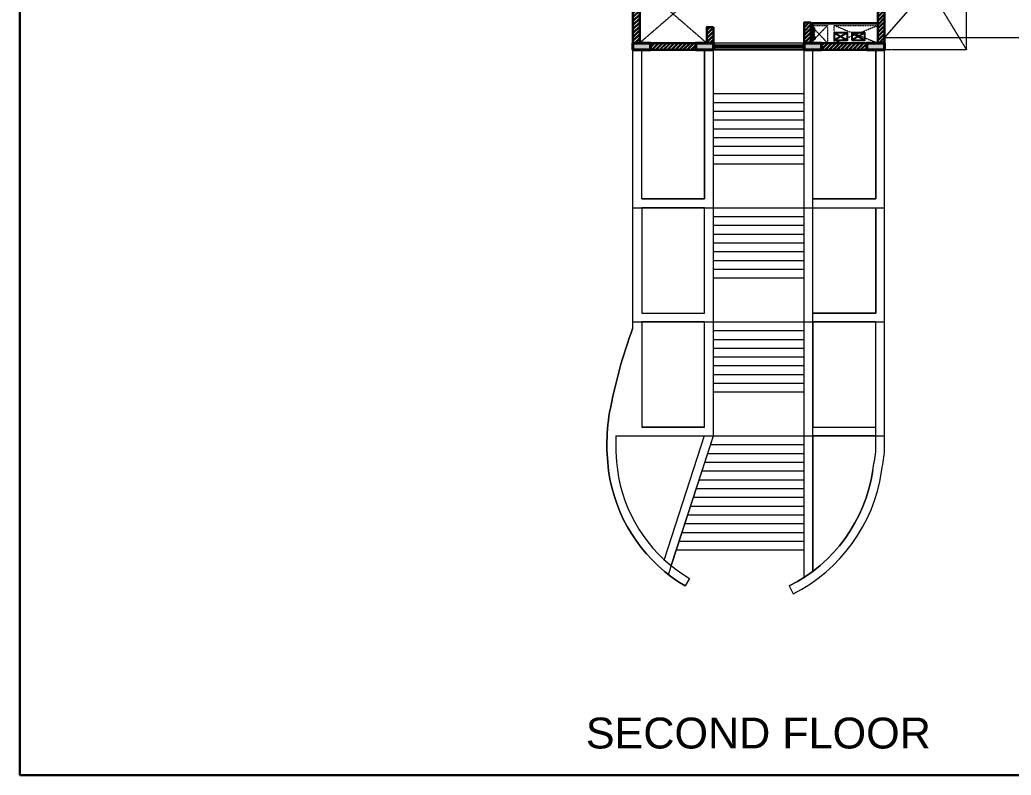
# Model space of a CAD drawing. Header units: millimetres. Extents: x 149548 to 2069915, y -1587483 to -1219800.
# Drawn here: x 1712476 to 1746368, y -1411025 to -1385203 of the extents above; entities that cross this region are included whole.
import ezdxf

# ---------------------------------------------------------------- set-up
doc = ezdxf.new("R2010")
doc.units = ezdxf.units.MM
doc.header["$MEASUREMENT"] = 0
for name, pattern in [('ACAD_ISO02W100', [15, 12, -3]), ('DASHED', [0.75, 0.5, -0.25]), ('HIDDEN', [0.375, 0.25, -0.125])]:
    doc.linetypes.add(name, pattern=pattern)
for name, color, linetype, lineweight in [('BRICK WALL_MOFA', 8, 'Continuous', 30), ('CONCRETE_MOFA', 230, 'Continuous', 40), ('DIMENSION_MOFA', 62, 'HIDDEN', 15), ('DOOR FRAME_MOFA', 42, 'Continuous', 15), ('ELEV_09_MOFA', 37, 'Continuous', 9), ('ELEV_15_MOFA', 31, 'Continuous', 15), ('ELEV_GRADE 2_MOFA', 37, 'Continuous', 9), ('NEW BLOCK WORK', 126, 'Continuous', 30), ('OVERHEAD LINES_MOFA', 252, 'ACAD_ISO02W100', 9), ('STAIRS_MOFA', 1, 'Continuous', 13), ('TE - PL-S- Clamp', 7, 'Continuous', 0), ('TE-PL-DWS PIPE-DOWNTAKE', 3, 'Continuous', 5), ('TEXT_MOFA', 222, 'Continuous', 18)]:
    doc.layers.add(name, color=color, linetype=linetype, lineweight=lineweight)
doc.layers.add('HATCH SOLID_MOFA', color=7, linetype='Continuous', lineweight=5, true_color=0x9c9c9c)
doc.layers.add('HATCH_LIGHT_MOFA', color=7, linetype='Continuous', lineweight=5, true_color=0x5b5b5b)
for name, color, linetype in [('M-HVAC-EXHAUST', 32, 'Continuous'), ('M-HVAC-TFA', 4, 'Continuous'), ('TE-PL-BRACKET', 7, 'Continuous'), ('TE-PL-H.W.R-DOWNTAKE', 32, 'Continuous'), ('TE-PL-H.W.S-DOWNTAKE', 1, 'Continuous'), ('TE-PL-VENT', 242, 'Continuous')]:
    doc.layers.add(name, color=color, linetype=linetype)
doc.layers.add('WINDOW FRAME_MOFA', color=19, linetype='Continuous', lineweight=15, transparency=0.4)
doc.styles.add('1-100', font='arial.ttf', dxfattribs={"height": 400})
pattern_1 = [(45, (809291.075, -352668.9), (-67.351921, 67.351921), []), (45, (809335.98, -352668.9), (-67.351921, 67.351921), [])]
pattern_2 = [(45, (-1385423.97944, 1641324.29744), (-0.095612395293, 0.095612395293), [])]
pattern_3 = [(135, (1720696.25507, 1641324.29744), (0.095612395293, 0.095612395293), [])]

# ---------------------------------------------------------------- blocks, each defined once
blk = doc.blocks.new('zw$E70C-flat-2')
at = {"layer": 'HATCH_LIGHT_MOFA', "transparency": 33554687}
h = blk.add_hatch(color=256, dxfattribs=at)
h.dxf.hatch_style = 1
h.paths.add_polyline_path([(6700, -30530), (6700, -30760), (7300, -30760), (7300, -30530)])
h = blk.add_hatch(color=256, dxfattribs=at)
h.dxf.hatch_style = 1
h.paths.add_polyline_path([(8850, -30530), (8850, -30760), (9450, -30760), (9450, -30530)])
h = blk.add_hatch(color=256, dxfattribs=at)
h.dxf.hatch_style = 1
h.paths.add_polyline_path([(12550, -30530), (12550, -30760), (13150, -30760), (13150, -30530)])
h = blk.add_hatch(color=256, dxfattribs=at)
h.dxf.hatch_style = 1
h.paths.add_polyline_path([(14700, -30530), (14700, -30760), (15300, -30760), (15300, -30530)])
at = {"layer": 'CONCRETE_MOFA'}
for points in [[(7300, -30530), (7300, -30760), (6700, -30760), (6700, -30530), (7300, -30530)], [(9450, -30530), (9450, -30760), (8850, -30760), (8850, -30530), (9450, -30530)], [(13150, -30530), (13150, -30760), (12550, -30760), (12550, -30530), (13150, -30530)], [(15300, -30530), (15300, -30760), (14700, -30760), (14700, -30530), (15300, -30530)]]:
    blk.add_lwpolyline(points, dxfattribs=at)
blk = doc.blocks.new('AL FRAME 50X100_MOFA^-flat-40')
blk.add_lwpolyline([(0, 123.625), (0, 8.625), (57.5, 8.625), (57.5, 123.625)], close=True)
at = {"layer": 'HATCH_LIGHT_MOFA'}
for p, q in [((0, 123.625), (57.5, 8.625)), ((0, 8.625), (57.5, 123.625))]:
    blk.add_line(p, q, dxfattribs=at)
blk = doc.blocks.new('*U115')
at = {"layer": 'ELEV_GRADE 2_MOFA'}
blk.add_lwpolyline([(5525, -3377), (5553, -3377), (5553, -3356), (5525, -3356)], close=True, dxfattribs=at)
at = {"layer": 'WINDOW FRAME_MOFA'}
for points in [[(5525, -3309), (8510, -3309), (8567, -3309), (8567, -3424), (8510, -3424), (5525, -3424)], [(8481, -3356), (5553, -3356), (5553, -3377), (8481, -3377)], [(8567, -3309), (8510, -3424), (8510, -3309), (8567, -3424)]]:
    blk.add_lwpolyline(points, dxfattribs=at)
blk.add_lwpolyline([(8481, -3377), (8510, -3377), (8510, -3356), (8481, -3356)], close=True, dxfattribs=at)
at = {"layer": 'DIMENSION_MOFA'}
blk.add_blockref('AL FRAME 50X100_MOFA^-flat-40', (5467, -3432), dxfattribs=at)
blk = doc.blocks.new('02_PLUMBING_1_6040.sv$$0$F- 40')
h = blk.add_hatch()
h.set_pattern_fill('ANSI31', color=256, scale=14.423077, style=0)
h.set_pattern_definition([(45, (167587.8186, 57058.3899), (-1.274832, 1.274832), [])])
h.paths.add_polyline_path([(167636, 57137, 0.414214), (167600, 57101, 0.414214), (167636, 57065, -0.334336)])
at = {"layer": 'TE - PL-S- Clamp'}
h = blk.add_hatch(dxfattribs=at)
h.set_pattern_fill('ANSI31', scale=1.081731, style=0)
h.set_pattern_definition(pattern_2)
h.paths.add_polyline_path([(167593, 57064, 1), (167591, 57064)])
h = blk.add_hatch(dxfattribs=at)
h.set_pattern_fill('ANSI31', scale=1.081731, style=0)
h.set_pattern_definition(pattern_2)
h.paths.add_polyline_path([(167593, 57064), (167591, 57064), (167592, 57060), (167593, 57060)])
h = blk.add_hatch(dxfattribs=at)
h.set_pattern_fill('ANSI31', scale=1.081731, style=0)
h.set_pattern_definition(pattern_2)
h.paths.add_polyline_path([(167593, 57064), (167591, 57064), (167592, 57060), (167593, 57060)])
h = blk.add_hatch(dxfattribs=at)
h.set_pattern_fill('ANSI31', scale=1.081731, style=0)
h.set_pattern_definition(pattern_3)
h.paths.add_polyline_path([(167679, 57064, -1), (167681, 57064)])
h = blk.add_hatch(dxfattribs=at)
h.set_pattern_fill('ANSI31', scale=1.081731, style=0)
h.set_pattern_definition(pattern_3)
h.paths.add_polyline_path([(167679, 57064), (167681, 57064), (167680, 57060), (167679, 57060)])
h = blk.add_hatch(dxfattribs=at)
h.set_pattern_fill('ANSI31', scale=1.081731, style=0)
h.set_pattern_definition(pattern_3)
h.paths.add_polyline_path([(167679, 57064), (167681, 57064), (167680, 57060), (167679, 57060)])
for radius in [37.5, 36.1]:
    blk.add_circle((167636, 57101), radius)
blk.add_arc((167684, 57101), 60, 143.0267, 216.9733)
at = {"layer": 'TE - PL-S- Clamp', "color": 7}
for p, q in [((167591, 57064), (167592, 57058)), ((167592, 57058), (167593, 57064)), ((167680, 57058), (167679, 57064)), ((167681, 57064), (167680, 57058))]:
    blk.add_line(p, q, dxfattribs=at)
for points in [[(167596, 57101), (167596, 57064), (167588, 57064), (167588, 57062), (167599, 57062)], [(167599, 57101), (167599, 57062)], [(167676, 57101), (167676, 57064), (167684, 57064), (167684, 57062), (167674, 57062)], [(167674, 57101), (167674, 57062)]]:
    blk.add_lwpolyline(points, dxfattribs=at)
for centre, radius, end in [((167592, 57064), 0.964, 180), ((167636, 57101), 39.7, 180.0002), ((167680, 57064), 0.964, 180)]:
    blk.add_arc(centre, radius, 0, end, dxfattribs=at)

msp = doc.modelspace()

# ---------------------------------------------------------------- hatches: boundary and pattern name
at = {"layer": 'HATCH SOLID_MOFA'}
h = msp.add_hatch(dxfattribs=at)
h.set_pattern_fill('ANSI32', color=256, scale=10)
h.set_pattern_definition(pattern_1)
h.paths.add_polyline_path([(1735588.04, -1385995.38), (1735588.04, -1386225.38), (1734038.04, -1386225.38), (1734038.04, -1385995.38)])
h.paths.add_polyline_path([(1735958.04, -1380785.38), (1733668.04, -1380785.38), (1733668.04, -1380900.38), (1735958.04, -1380900.38)])
h.paths.add_polyline_path([(1736188.04, -1384010.38), (1735958.04, -1384010.38), (1735958.04, -1384552.88), (1736188.04, -1384552.88)])
h.paths.add_polyline_path([(1736188.04, -1385452.88), (1736188.04, -1385995.38), (1735958.04, -1385995.38), (1735958.04, -1385452.88)])
h.paths.add_polyline_path([(1736188.04, -1381810.38), (1736188.04, -1382345.38), (1735958.04, -1382345.38), (1735958.04, -1381810.38)])
h.paths.add_polyline_path([(1736188.04, -1383245.38), (1736188.04, -1383410.38), (1735958.04, -1383410.38), (1735958.04, -1383245.38)])
h.paths.add_polyline_path([(1735958.04, -1384010.38), (1735958.04, -1383780.38), (1733668.04, -1383780.38), (1733668.04, -1384010.38)])
h.paths.add_polyline_path([(1733668.04, -1381580.38), (1735958.04, -1381580.38), (1735958.04, -1381810.38), (1733668.04, -1381810.38)])
h.paths.add_polyline_path([(1733438.04, -1384010.38), (1733438.04, -1385995.38), (1733668.04, -1385995.38), (1733668.04, -1384010.38)])
h = msp.add_hatch(dxfattribs=at)
h.set_pattern_fill('ANSI32', color=256, scale=10)
h.set_pattern_definition(pattern_1)
h.paths.add_polyline_path([(1742038.04, -1385995.38), (1742038.04, -1385815.38), (1742038.04, -1384461.02), (1742038.04, -1384010.38), (1741808.04, -1384010.38), (1741808.04, -1385995.38)])
at = {"layer": 'HATCH SOLID_MOFA', "transparency": 33554687}
h = msp.add_hatch(dxfattribs=at)
h.set_pattern_fill('ANSI32', color=256, scale=10)
h.set_pattern_definition([(45, (594710.9, -352664.94), (-67.351921, 67.351921), []), (45, (594755.8, -352664.94), (-67.351921, 67.351921), [])])
h.paths.add_polyline_path([(1739518.04, -1385995.38), (1739518.04, -1385295.38), (1739288.04, -1385295.38), (1739288.04, -1385995.38)])
at = {"layer": 'HATCH SOLID_MOFA'}
h = msp.add_hatch(dxfattribs=at)
h.set_pattern_fill('ANSI32', color=256, scale=10)
h.set_pattern_definition(pattern_1)
h.paths.add_polyline_path([(1739888.04, -1385995.38), (1741438.04, -1385995.38), (1741438.04, -1386225.38), (1739888.04, -1386225.38)])

# ---------------------------------------------------------------- linework, layer by layer
at = {"layer": 'BRICK WALL_MOFA'}
for points in [[(1733438.04, -1384010.38), (1733438.04, -1385995.38), (1733668.04, -1385995.38), (1733668.04, -1384010.38)], [(1741808.04, -1385995.38), (1742038.04, -1385995.38), (1742038.04, -1384010.38), (1741808.04, -1384010.38)], [(1736188.04, -1385452.88), (1736188.04, -1385995.38), (1735958.04, -1385995.38), (1735958.04, -1385452.88)], [(1739518.04, -1385995.38), (1739518.04, -1385295.38), (1739288.04, -1385295.38), (1739288.04, -1385995.38)], [(1739888.04, -1386225.38), (1741438.04, -1386225.38), (1741438.04, -1385995.38), (1739888.04, -1385995.38)]]:
    msp.add_lwpolyline(points, close=True, dxfattribs=at)
msp.add_lwpolyline([(1735588.04, -1385995.38), (1735588.04, -1386225.38), (1734038.04, -1386225.38), (1734038.04, -1385995.38), (1735588.04, -1385995.38)], dxfattribs=at)
at = {"layer": 'DOOR FRAME_MOFA'}
for p, q in [((1739518.04, -1385295.38), (1741808.04, -1385295.38)), ((1739518.04, -1385345.38), (1741808.04, -1385345.38))]:
    msp.add_line(p, q, dxfattribs=at)
at = {"layer": 'ELEV_09_MOFA', "linetype": 'ACAD_ISO02W100', "ltscale": 0.05}
for p, q in [((1744838.04, -1386225.38), (1744838.04, -1375940.38)), ((1743138.04, -1383425.38), (1744838.04, -1386225.38)), ((1744838.04, -1386225.38), (1742038.04, -1386225.38))]:
    msp.add_line(p, q, dxfattribs=at)
at = {"layer": 'ELEV_09_MOFA'}
for p, q in [((1739288.04, -1385995.38), (1736188.04, -1385995.38)), ((1736188.04, -1386225.38), (1739288.04, -1386225.38))]:
    msp.add_line(p, q, dxfattribs=at)
at = {"layer": 'ELEV_15_MOFA'}
for p, q in [((1742038.04, -1386225.38), (1733438.04, -1386225.38)), ((1733438.04, -1386225.38), (1742038.04, -1386225.38)), ((1742038.04, -1386225.38), (1733438.04, -1386225.38)), ((1733438.04, -1395732.98), (1733438.04, -1386225.38)), ((1742038.04, -1386225.38), (1733438.04, -1386225.38)), ((1733438.04, -1395732.98), (1733438.04, -1386225.38)), ((1742038.04, -1386225.38), (1733438.04, -1386225.38)), ((1733738.04, -1391325.38), (1733738.04, -1386225.38)), ((1735888.04, -1391325.38), (1735888.04, -1386225.38)), ((1736188.04, -1386225.38), (1739288.04, -1386225.38)), ((1736188.04, -1386225.38), (1739288.04, -1386225.38)), ((1736188.04, -1399425.38), (1736188.04, -1386225.38)), ((1739288.04, -1404266.47), (1739288.04, -1386225.38)), ((1739288.04, -1404266.47), (1739288.04, -1386225.38)), ((1739588.04, -1391325.38), (1739588.04, -1386225.38)), ((1739588.04, -1404056.12), (1739588.04, -1386225.38)), ((1741738.04, -1391325.38), (1741738.04, -1386225.38)), ((1742038.04, -1395525.38), (1742038.04, -1386225.38)), ((1736188.04, -1387725.38), (1739288.04, -1387725.38)), ((1736188.04, -1387725.38), (1739288.04, -1387725.38)), ((1736188.04, -1388025.38), (1739288.04, -1388025.38)), ((1736188.04, -1388025.38), (1739288.04, -1388025.38)), ((1736188.04, -1388325.38), (1739288.04, -1388325.38)), ((1736188.04, -1388325.38), (1739288.04, -1388325.38)), ((1736188.04, -1388625.38), (1739288.04, -1388625.38)), ((1736188.04, -1388625.38), (1739288.04, -1388625.38)), ((1736188.04, -1388925.38), (1739288.04, -1388925.38)), ((1736188.04, -1388925.38), (1739288.04, -1388925.38)), ((1736188.04, -1389225.38), (1739288.04, -1389225.38)), ((1736188.04, -1389225.38), (1739288.04, -1389225.38)), ((1736188.04, -1389525.38), (1739288.04, -1389525.38)), ((1736188.04, -1389525.38), (1739288.04, -1389525.38)), ((1736188.04, -1389825.38), (1739288.04, -1389825.38)), ((1736188.04, -1389825.38), (1739288.04, -1389825.38)), ((1736188.04, -1389825.38), (1739288.04, -1389825.38)), ((1736188.04, -1390125.38), (1739288.04, -1390125.38)), ((1736188.04, -1390125.38), (1739288.04, -1390125.38)), ((1733738.04, -1391325.38), (1735888.04, -1391325.38)), ((1739588.04, -1391325.38), (1741738.04, -1391325.38)), ((1733438.04, -1391625.38), (1742038.04, -1391625.38)), ((1735888.04, -1395225.38), (1735888.04, -1391625.38)), ((1736188.04, -1391625.38), (1739288.04, -1391625.38)), ((1736188.04, -1391625.38), (1739288.04, -1391625.38)), ((1736188.04, -1391925.38), (1739288.04, -1391925.38)), ((1736188.04, -1391925.38), (1739288.04, -1391925.38)), ((1739588.04, -1395225.38), (1739588.04, -1391625.38)), ((1741738.04, -1395225.38), (1741738.04, -1391625.38)), ((1736188.04, -1392225.38), (1739288.04, -1392225.38)), ((1736188.04, -1392225.38), (1739288.04, -1392225.38)), ((1736188.04, -1392525.38), (1739288.04, -1392525.38)), ((1736188.04, -1392525.38), (1739288.04, -1392525.38)), ((1736188.04, -1392825.38), (1739288.04, -1392825.38)), ((1736188.04, -1392825.38), (1739288.04, -1392825.38)), ((1736188.04, -1393125.38), (1739288.04, -1393125.38)), ((1736188.04, -1393125.38), (1739288.04, -1393125.38)), ((1736188.04, -1393425.38), (1739288.04, -1393425.38)), ((1736188.04, -1393425.38), (1739288.04, -1393425.38)), ((1736188.04, -1393725.38), (1739288.04, -1393725.38)), ((1736188.04, -1393725.38), (1739288.04, -1393725.38)), ((1736188.04, -1394025.38), (1739288.04, -1394025.38)), ((1736188.04, -1394025.38), (1739288.04, -1394025.38)), ((1733738.04, -1395225.38), (1735888.04, -1395225.38)), ((1739588.04, -1395225.38), (1741738.04, -1395225.38)), ((1733438.04, -1395525.38), (1736188.04, -1395525.38)), ((1735888.04, -1399125.38), (1735888.04, -1395525.38)), ((1736188.04, -1395525.38), (1739288.04, -1395525.38)), ((1736188.04, -1395525.38), (1739288.04, -1395525.38)), ((1739288.04, -1395525.38), (1742038.04, -1395525.38)), ((1741738.04, -1399966.81), (1741738.04, -1395525.38)), ((1742038.04, -1399987.69), (1742038.04, -1395525.38)), ((1736188.04, -1395825.38), (1739288.04, -1395825.38)), ((1736188.04, -1395825.38), (1739288.04, -1395825.38)), ((1736188.04, -1396125.38), (1739288.04, -1396125.38)), ((1736188.04, -1396125.38), (1739288.04, -1396125.38)), ((1736188.04, -1396425.38), (1739288.04, -1396425.38)), ((1736188.04, -1396425.38), (1739288.04, -1396425.38)), ((1736188.04, -1396725.38), (1739288.04, -1396725.38)), ((1736188.04, -1396725.38), (1739288.04, -1396725.38)), ((1736188.04, -1397025.38), (1739288.04, -1397025.38)), ((1736188.04, -1397025.38), (1739288.04, -1397025.38)), ((1736188.04, -1397325.38), (1739288.04, -1397325.38)), ((1736188.04, -1397325.38), (1739288.04, -1397325.38)), ((1736188.04, -1397625.38), (1739288.04, -1397625.38)), ((1736188.04, -1397625.38), (1739288.04, -1397625.38)), ((1736188.04, -1397625.38), (1739288.04, -1397625.38)), ((1736188.04, -1397925.38), (1739288.04, -1397925.38)), ((1736188.04, -1397925.38), (1739288.04, -1397925.38)), ((1733738.04, -1399125.38), (1735888.04, -1399125.38)), ((1733738.04, -1399125.38), (1735888.04, -1399125.38)), ((1739588.04, -1399125.38), (1741738.04, -1399125.38)), ((1732853.56, -1399425.38), (1736188.04, -1399425.38)), ((1735872.59, -1399425.38), (1734500.07, -1403648.44)), ((1734647.15, -1404166.47), (1736188.04, -1399425.38)), ((1736090.54, -1399725.38), (1739288.04, -1399725.38)), ((1736090.54, -1399725.38), (1739288.04, -1399725.38)), ((1736188.04, -1399425.38), (1739288.04, -1399425.38)), ((1736188.04, -1399425.38), (1739288.04, -1399425.38)), ((1739288.04, -1399425.38), (1742038.04, -1399425.38)), ((1735993.04, -1400025.38), (1739288.04, -1400025.38)), ((1735993.04, -1400025.38), (1739288.04, -1400025.38)), ((1735895.53, -1400325.38), (1739288.04, -1400325.38)), ((1735895.53, -1400325.38), (1739288.04, -1400325.38)), ((1735798.03, -1400625.38), (1739288.04, -1400625.38)), ((1735798.03, -1400625.38), (1739288.04, -1400625.38)), ((1735700.53, -1400925.38), (1739288.04, -1400925.38)), ((1735700.53, -1400925.38), (1739288.04, -1400925.38)), ((1735603.03, -1401225.38), (1739288.04, -1401225.38)), ((1735603.03, -1401225.38), (1739288.04, -1401225.38)), ((1735505.53, -1401525.38), (1739288.04, -1401525.38)), ((1735505.53, -1401525.38), (1739288.04, -1401525.38)), ((1735408.02, -1401825.38), (1739288.04, -1401825.38)), ((1735408.02, -1401825.38), (1739288.04, -1401825.38)), ((1735213.02, -1402425.38), (1739288.04, -1402425.38)), ((1735213.02, -1402425.38), (1739288.04, -1402425.38)), ((1735310.52, -1402125.38), (1739288.04, -1402125.38)), ((1735310.52, -1402125.38), (1739288.04, -1402125.38)), ((1735115.52, -1402725.38), (1739288.04, -1402725.38)), ((1735115.52, -1402725.38), (1739288.04, -1402725.38)), ((1735018.01, -1403025.38), (1739288.04, -1403025.38)), ((1735018.01, -1403025.38), (1739288.04, -1403025.38)), ((1734920.51, -1403325.38), (1739288.04, -1403325.38)), ((1734920.51, -1403325.38), (1739288.04, -1403325.38)), ((1738782.45, -1404557.16), (1738917.43, -1404825.08))]:
    msp.add_line(p, q, dxfattribs=at)
for points in [[(1735888.04, -1386225.38), (1735888.04, -1391325.38), (1733738.04, -1391325.38), (1733738.04, -1386225.38)], [(1734746.14, -1403861.88), (1736188.04, -1399425.38), (1736188.04, -1386225.38)], [(1741738.04, -1386225.38), (1741738.04, -1391325.38), (1739588.04, -1391325.38), (1739588.04, -1386225.38)], [(1733738.04, -1391625.38), (1733738.04, -1395225.38)], [(1735888.04, -1395225.38), (1735888.04, -1391625.38), (1733738.04, -1391625.38), (1733738.04, -1395225.38), (1735888.04, -1395225.38)], [(1733738.04, -1395525.38), (1733738.04, -1399125.38)], [(1735888.04, -1399125.38), (1735888.04, -1395525.38), (1733738.04, -1395525.38), (1733738.04, -1399125.38), (1735888.04, -1399125.38), (1733738.04, -1399125.38)], [(1739588.04, -1395525.38), (1739588.04, -1399125.38)], [(1732853.56, -1399425.38), (1735872.59, -1399425.38), (1734500.07, -1403648.44)]]:
    msp.add_lwpolyline(points, dxfattribs=at)
for points in [[(1741932.84, -1400657.16, 0.00872394), (1742038.04, -1399987.69), (1742038.04, -1386225.38)], [(1733438.04, -1395732.98, 0.04350711), (1732640.5, -1398614.18, 0.0866702), (1732650.44, -1400902.1, 0.2154711), (1735221.44, -1404557.16)], [(1732853.56, -1399425.38, 0.05629238), (1732945.44, -1400847.53, 0.21538478), (1735373.96, -1404298.82), (1735221.44, -1404557.16, -0.2154711), (1732650.44, -1400902.1, -0.0866702), (1732640.5, -1398614.18, -0.04350711), (1733438.04, -1395732.98)], [(1732853.56, -1399425.38, 0.05629238), (1732945.44, -1400847.53, 0.21538478), (1735373.96, -1404298.82), (1735221.44, -1404557.16)], [(1741637.33, -1400605.42, 0.00845308), (1741738.04, -1399966.81), (1741738.04, -1399425.38), (1739588.04, -1399425.38), (1739588.04, -1404056.12)], [(1741636.68, -1400609.13, -0.24373774), (1738782.45, -1404557.16), (1738917.43, -1404825.08, 0.24355339), (1741932.84, -1400657.16)]]:
    msp.add_lwpolyline(points, format="xyb", dxfattribs=at)
for points in [[(1741738.04, -1391625.38), (1741738.04, -1395225.38), (1739588.04, -1395225.38), (1739588.04, -1391625.38)], [(1741738.04, -1399125.38), (1741738.04, -1395525.38), (1739588.04, -1395525.38), (1739588.04, -1399125.38)]]:
    msp.add_lwpolyline(points, close=True, dxfattribs=at)
for centre, radius, start, end in [((1722802.07, -1397307.85), 19121.74, 350.069621, 352.006877), ((1722802.07, -1397307.85), 19421.74, 350.069621, 352.06895), ((1736400.67, -1399829.5), 5293.74, 296.738793, 351.53101), ((1736400.67, -1399829.5), 5593.74, 296.738793, 351.491127)]:
    msp.add_arc(centre, radius, start, end, dxfattribs=at)
at = {"layer": 'HATCH_LIGHT_MOFA', "linetype": 'DASHED', "ltscale": 0.5}
for p, q in [((1735958.04, -1384010.38), (1733668.04, -1385995.38)), ((1733668.04, -1384010.38), (1735958.04, -1385995.38))]:
    msp.add_line(p, q, dxfattribs=at)
at = {"layer": 'M-HVAC-EXHAUST'}
msp.add_lwpolyline([(1740918.04, -1385895.1), (1741368.04, -1385895.1), (1741368.04, -1385645.1), (1740918.04, -1385645.1)], close=True, dxfattribs=at)
for points in [[(1740918.04, -1385645.1), (1741368.04, -1385895.1)], [(1741368.04, -1385645.1), (1740918.04, -1385895.1)]]:
    msp.add_lwpolyline(points, dxfattribs=at)
at = {"layer": 'M-HVAC-TFA'}
msp.add_lwpolyline([(1740318.04, -1385895.1), (1740768.04, -1385895.1), (1740768.04, -1385645.1), (1740318.04, -1385645.1)], close=True, dxfattribs=at)
for points in [[(1740318.04, -1385645.1), (1740768.04, -1385895.1)], [(1740768.04, -1385645.1), (1740318.04, -1385895.1)]]:
    msp.add_lwpolyline(points, dxfattribs=at)
at = {"layer": 'NEW BLOCK WORK'}
msp.add_lwpolyline([(1712475.72, -1411024.72), (1810640.67, -1411024.72), (1810640.67, -1344330.74), (1712475.72, -1344330.74)], close=True, dxfattribs=at)
at = {"layer": 'OVERHEAD LINES_MOFA', "linetype": 'Continuous', "ltscale": 0.5}
for p, q in [((1742038.04, -1385815.38), (1750698.04, -1375870.38)), ((1750698.04, -1385815.38), (1742038.04, -1385815.38))]:
    msp.add_line(p, q, dxfattribs=at)
at = {"layer": 'OVERHEAD LINES_MOFA', "ltscale": 0.01}
for p, q in [((1739518.04, -1385395.38), (1740088.05, -1385995.38)), ((1739518.04, -1385995.38), (1740088.04, -1385395.38)), ((1740318.05, -1385395.38), (1741808.06, -1385995.38)), ((1740318.05, -1385995.38), (1741808.06, -1385395.38))]:
    msp.add_line(p, q, dxfattribs=at)
for points in [[(1739518.04, -1385395.38), (1740088.04, -1385395.38), (1740088.04, -1385995.38), (1739518.04, -1385995.38)], [(1740318.05, -1385395.38), (1741808.06, -1385395.38), (1741808.06, -1385995.38), (1740318.05, -1385995.38)]]:
    msp.add_lwpolyline(points, close=True, dxfattribs=at)
at = {"layer": 'STAIRS_MOFA'}
msp.add_line((1742038.04, -1384461.02), (1742038.04, -1385815.38), dxfattribs=at)
at = {"layer": 'TE-PL-BRACKET'}
for points in [[(1739593.04, -1385916.34), (1739593.04, -1385395.38), (1739518.03, -1385395.38), (1739518.03, -1385916.34)], [(1739583.04, -1385906.34), (1739583.04, -1385405.38), (1739518.03, -1385405.38), (1739518.03, -1385906.34)]]:
    msp.add_lwpolyline(points, close=True, dxfattribs=at)

# ---------------------------------------------------------------- block references
at = {"layer": 'DIMENSION_MOFA'}
for name, p in [('zw$E70C-flat-2', (1726738.04, -1355465.38)), ('*U115', (1730720.94, -1382744.06))]:
    msp.add_blockref(name, p, dxfattribs=at)
at = {"layer": 'TE-PL-DWS PIPE-DOWNTAKE', "ltscale": 30, "xscale": 0.6666666666601991, "yscale": 0.6666666666601991, "zscale": 0.6666666666601991, "rotation": 270}
msp.add_blockref('02_PLUMBING_1_6040.sv$$0$F- 40', (1701551.87, -1273948.9), dxfattribs=at)
at = {"layer": 'TE-PL-H.W.R-DOWNTAKE', "xscale": 0.6666666666601991, "yscale": 0.6666666666601991, "zscale": 0.6666666666601991, "rotation": 270}
msp.add_blockref('02_PLUMBING_1_6040.sv$$0$F- 40', (1701551.87, -1273743.13), dxfattribs=at)
at = {"layer": 'TE-PL-H.W.S-DOWNTAKE', "xscale": 0.6666666666601991, "yscale": 0.6666666666601991, "zscale": 0.6666666666601991, "rotation": 270}
msp.add_blockref('02_PLUMBING_1_6040.sv$$0$F- 40', (1701551.87, -1273846.01), dxfattribs=at)
at = {"layer": 'TE-PL-VENT', "ltscale": 250, "xscale": -1, "rotation": 270}
msp.add_blockref('02_PLUMBING_1_6040.sv$$0$F- 40', (1682531.28, -1553458.56), dxfattribs=at)

# ---------------------------------------------------------------- texts
at = {"layer": 'TEXT_MOFA', "insert": (1731826.01, -1409057.23), "char_height": 1055.4268, "width": 18252.6477, "attachment_point": 1, "style": '1-100'}
msp.add_mtext('SECOND FLOOR', dxfattribs=at)

doc.saveas('drawing.dxf')
